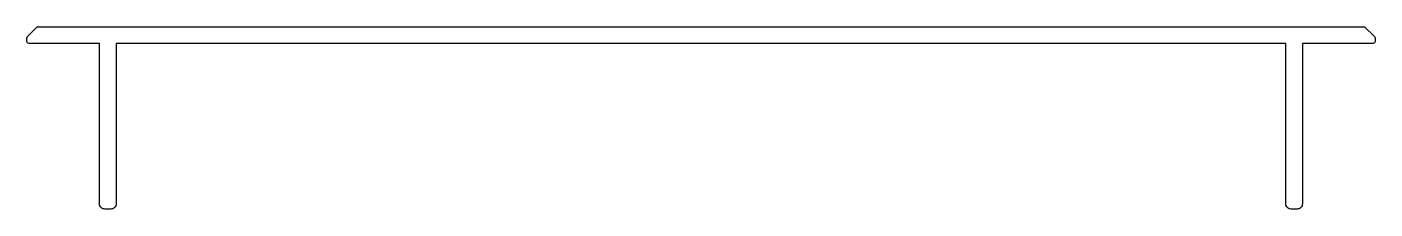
# Model space of a CAD drawing. Extents: x 898 to 1028, y -40 to -23.
import ezdxf

# ---------------------------------------------------------------- set-up
doc = ezdxf.new("R2010")
doc.units = 0
doc.header["$LTSCALE"] = 15
doc.layers.get('0').update_dxf_attribs({"linetype": 'CONTINUOUS'})

msp = doc.modelspace()

# ---------------------------------------------------------------- linework, layer by layer
at = {"ltscale": 0.05}
msp.add_lwpolyline([(898.73, -22.62), (1026.73, -22.62), (1027.67, -23.56, -0.198912), (1027.73, -23.71), (1027.73, -24.02, -0.414214), (1027.53, -24.22), (1020.73, -24.22), (1020.73, -39.72, -0.414214), (1020.23, -40.22), (1019.63, -40.22, -0.414214), (1019.13, -39.72), (1019.13, -24.22), (906.33, -24.22), (906.33, -39.72, -0.414214), (905.83, -40.22), (905.23, -40.22, -0.414214), (904.73, -39.72), (904.73, -24.22), (897.93, -24.22, -0.414214), (897.73, -24.02), (897.73, -23.71, -0.198912), (897.79, -23.56)], format="xyb", close=True, dxfattribs=at)

doc.saveas('drawing.dxf')
